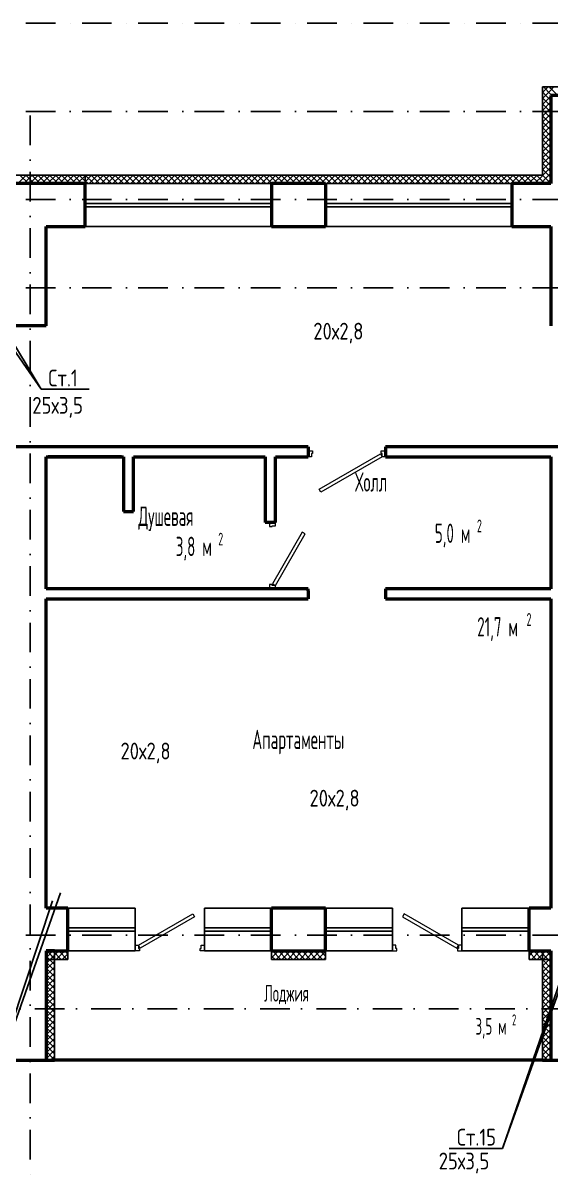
# Model space of a CAD drawing. Extents: x -1560602 to 321118, y -2308202 to -430103.
# Drawn here: x -1534998 to -1528714, y -2201571 to -2187796 of the extents above; entities that cross this region are included whole.
import ezdxf
from ezdxf.enums import TextEntityAlignment as Align

# ---------------------------------------------------------------- set-up
doc = ezdxf.new("R2010")
doc.units = 0
doc.header["$MEASUREMENT"] = 0
doc.linetypes.add('Dot & Dashed', pattern=[670.277762, 352.777767, -176.388884, 0, -141.111112])
doc.linetypes.add('Штрихпунктирная', pattern=[0.670278, 0.352778, -0.176389, 0, -0.141111])
doc.layers.get('0').update_dxf_attribs({"color": 255, "linetype": 'CONTINUOUS'})
doc.layers.add('Двери', color=4, linetype='CONTINUOUS', lineweight=15)
doc.layers.add('стены', color=5, linetype='CONTINUOUS', lineweight=50)
for name, color, linetype in [('Оси', 253, 'Dot & Dashed'), ('отделка', 240, 'CONTINUOUS'), ('Текст', 7, 'CONTINUOUS'), ('Утеплитель', 6, 'CONTINUOUS')]:
    doc.layers.add(name, color=color, linetype=linetype)
doc.styles.get("Standard").update_dxf_attribs({"font": 'spds.shx', "width": 0.7, "height": 250})

msp = doc.modelspace()

# ---------------------------------------------------------------- linework, layer by layer
at = {"color": 0}
for p, q in [((-1535219.3, -2191427.4, 0), (-1534783.3, -2192152.3)), ((-1534783.3, -2192152.3), (-1535219.3, -2191521.4, 0)), ((-1534213.1, -2192152.3), (-1534783.3, -2192152.3)), ((-1535624.9, -2201185.6, 0), (-1534552.1, -2198142.8, 0)), ((-1529290, -2201185.6, 0), (-1528242.1, -2198142.8, 0)), ((-1534648.6, -2198237.4, 0), (-1535624.9, -2201185.6, 0)), ((-1528235.1, -2198237.4, 0), (-1529290, -2201185.6, 0)), ((-1529290, -2201185.6, 0), (-1529924, -2201185.6, 0))]:
    msp.add_line(p, q, dxfattribs=at)
at = {"layer": 'Двери', "color": 0, "linetype": 'Continuous'}
for p, q in [((-1531603.7, -2192885.9), (-1531553.7, -2192885.9)), ((-1531563.7, -2192955.9), (-1531603.7, -2192955.9)), ((-1531553.7, -2192915.9), (-1531563.7, -2192915.9)), ((-1531563.7, -2192915.9), (-1531563.7, -2192955.9)), ((-1531553.7, -2192885.9), (-1531553.7, -2192915.9)), ((-1531471.2, -2193341.2), (-1530743.7, -2192921.2)), ((-1530723.7, -2192955.9), (-1531451.2, -2193375.9)), ((-1530743.7, -2192921.2), (-1530723.7, -2192955.9)), ((-1530733.7, -2192915.9), (-1530733.7, -2192885.9)), ((-1530733.7, -2192885.9), (-1530683.7, -2192885.9)), ((-1530723.7, -2192915.9), (-1530733.7, -2192915.9)), ((-1530723.7, -2192955.9), (-1530723.7, -2192915.9)), ((-1530683.7, -2192955.9), (-1530723.7, -2192955.9)), ((-1531451.2, -2193375.9), (-1531471.2, -2193341.2)), ((-1532063.7, -2193735.9), (-1532063.7, -2193785.9)), ((-1532063.7, -2193785.9), (-1532033.7, -2193785.9)), ((-1532033.7, -2193785.9), (-1532033.7, -2193775.9)), ((-1532033.7, -2193775.9), (-1531993.7, -2193775.9)), ((-1531993.7, -2193775.9), (-1531993.7, -2193735.9)), ((-1531673.4, -2193851), (-1532028.4, -2194465.9)), ((-1531993.7, -2194485.9), (-1531638.7, -2193871)), ((-1531638.7, -2193871), (-1531673.4, -2193851)), ((-1532033.7, -2194475.9), (-1532063.7, -2194475.9)), ((-1532063.7, -2194475.9), (-1532063.7, -2194525.9)), ((-1532033.7, -2194485.9), (-1532033.7, -2194475.9)), ((-1532028.4, -2194465.9), (-1531993.7, -2194485.9)), ((-1531993.7, -2194485.9), (-1532033.7, -2194485.9)), ((-1531993.7, -2194525.9), (-1531993.7, -2194485.9)), ((-1533623.7, -2198766.2), (-1532978.5, -2198393.7)), ((-1532958.5, -2198428.3), (-1533603.7, -2198800.8)), ((-1532978.5, -2198393.7), (-1532958.5, -2198428.3)), ((-1530458.9, -2198393.7), (-1530478.9, -2198428.3)), ((-1530478.9, -2198428.3), (-1529833.7, -2198800.8)), ((-1529813.7, -2198766.2), (-1530458.9, -2198393.7)), ((-1533663.7, -2198766.2), (-1533623.7, -2198766.2)), ((-1533613.7, -2198836.2), (-1533663.7, -2198836.2)), ((-1533623.7, -2198766.2), (-1533623.7, -2198806.2)), ((-1533603.7, -2198800.8), (-1533623.7, -2198766.2)), ((-1533623.7, -2198806.2), (-1533613.7, -2198806.2)), ((-1533613.7, -2198806.2), (-1533613.7, -2198836.2)), ((-1532888.7, -2198836.2), (-1532888.7, -2198806.2)), ((-1532888.7, -2198806.2), (-1532878.7, -2198806.2)), ((-1532838.7, -2198836.2), (-1532888.7, -2198836.2)), ((-1532878.7, -2198806.2), (-1532878.7, -2198766.2)), ((-1532878.7, -2198766.2), (-1532838.7, -2198766.2)), ((-1530558.7, -2198766.2), (-1530598.7, -2198766.2)), ((-1530598.7, -2198836.2), (-1530548.7, -2198836.2)), ((-1530558.7, -2198806.2), (-1530558.7, -2198766.2)), ((-1530548.7, -2198806.2), (-1530558.7, -2198806.2)), ((-1530548.7, -2198836.2), (-1530548.7, -2198806.2)), ((-1529833.7, -2198800.8), (-1529813.7, -2198766.2)), ((-1529813.7, -2198806.2), (-1529823.7, -2198806.2)), ((-1529823.7, -2198806.2), (-1529823.7, -2198836.2)), ((-1529823.7, -2198836.2), (-1529773.7, -2198836.2)), ((-1529773.7, -2198766.2), (-1529813.7, -2198766.2)), ((-1529813.7, -2198766.2), (-1529813.7, -2198806.2))]:
    msp.add_line(p, q, dxfattribs=at)
at = {"layer": 'Оси', "color": 0, "linetype": 'Штрихпунктирная', "lineweight": -3, "ltscale": 1000}
for p, q in [((-1556419, -2187796.2), (-1508353.7, -2187796.2)), ((-1556419, -2188846.2), (-1496963.7, -2188846.2)), ((-1534913.7, -2188896.2), (-1534913.7, -2201571.1)), ((-1556419, -2189896.2), (-1496963.7, -2189896.2)), ((-1556419, -2190946.2), (-1496963.7, -2190946.2)), ((-1556419, -2198646.2), (-1501963.7, -2198646.2)), ((-1496963.7, -2199526.2), (-1556418.9, -2199526.2))]:
    msp.add_line(p, q, dxfattribs=at)
at = {"layer": 'отделка', "color": 0, "ltscale": 100}
for p, q in [((-1534258.7, -2189705.8), (-1532038.7, -2189705.8)), ((-1531398.7, -2189705.8), (-1529178.7, -2189705.8)), ((-1534258.7, -2189940.8), (-1532038.7, -2189940.8)), ((-1534258.7, -2189980.8), (-1532038.7, -2189980.8)), ((-1531398.7, -2189940.8), (-1529178.7, -2189940.8)), ((-1531398.7, -2189980.8), (-1529178.7, -2189980.8)), ((-1532038.7, -2190215.8), (-1534258.7, -2190215.8)), ((-1529178.7, -2190215.8), (-1531398.7, -2190215.8)), ((-1533663.7, -2198326.2), (-1534463.7, -2198326.2)), ((-1533663.7, -2198326.2), (-1533663.7, -2198836.2)), ((-1532838.7, -2198326.2), (-1532838.7, -2198836.2)), ((-1532038.7, -2198326.2), (-1532838.7, -2198326.2)), ((-1531398.7, -2198326.2), (-1530598.7, -2198326.2)), ((-1530598.7, -2198326.2), (-1530598.7, -2198836.2)), ((-1529773.7, -2198326.2), (-1529773.7, -2198836.2)), ((-1529773.7, -2198326.2), (-1528973.7, -2198326.2)), ((-1533663.7, -2198561.2), (-1534463.7, -2198561.2)), ((-1533663.7, -2198601.2), (-1534463.7, -2198601.2)), ((-1532038.7, -2198561.2), (-1532838.7, -2198561.2)), ((-1532038.7, -2198601.2), (-1532838.7, -2198601.2)), ((-1531398.7, -2198561.2), (-1530598.7, -2198561.2)), ((-1531398.7, -2198601.2), (-1530598.7, -2198601.2)), ((-1529773.7, -2198561.2), (-1528973.7, -2198561.2)), ((-1529773.7, -2198601.2), (-1528973.7, -2198601.2)), ((-1534463.7, -2198836.2), (-1533663.7, -2198836.2)), ((-1532838.7, -2198836.2), (-1532038.7, -2198836.2)), ((-1530598.7, -2198836.2), (-1531398.7, -2198836.2)), ((-1528973.7, -2198836.2), (-1529773.7, -2198836.2))]:
    msp.add_line(p, q, dxfattribs=at)
at = {"layer": 'стены', "color": 0, "linetype": 'Continuous'}
for p, q in [((-1528713.7, -2188655.8), (-1528713.7, -2189705.8)), ((-1527868.7, -2188655.8), (-1528713.7, -2188655.8)), ((-1534258.7, -2189705.8), (-1535103.7, -2189705.8)), ((-1531398.7, -2189705.8), (-1532038.7, -2189705.8)), ((-1532038.7, -2189705.8), (-1532038.7, -2189775.8)), ((-1532038.7, -2189705.8), (-1532038.7, -2189775.8)), ((-1532038.7, -2189775.8), (-1532038.7, -2190215.8)), ((-1531398.7, -2189705.8), (-1531398.7, -2189775.8)), ((-1531398.7, -2189705.8), (-1531398.7, -2189775.8)), ((-1531398.7, -2189775.8), (-1531398.7, -2190215.8)), ((-1528713.7, -2189705.8), (-1529178.7, -2189705.8)), ((-1529178.7, -2189705.8), (-1529178.7, -2189775.8)), ((-1529178.7, -2189705.8), (-1529178.7, -2189775.8)), ((-1529178.7, -2189775.8), (-1529178.7, -2190215.8)), ((-1534723.7, -2191265.9), (-1534723.7, -2190215.8)), ((-1534723.7, -2190215.8), (-1534258.7, -2190215.8)), ((-1532038.7, -2190215.8), (-1531398.7, -2190215.8)), ((-1529178.7, -2190215.8), (-1528713.7, -2190215.8)), ((-1528713.7, -2190215.8), (-1528713.7, -2191395.9)), ((-1534723.7, -2191395.9), (-1534723.7, -2191265.9)), ((-1534723.7, -2191395.9), (-1535103.7, -2191395.9)), ((-1531603.7, -2192835.9), (-1535103.7, -2192835.9)), ((-1534723.7, -2194525.9), (-1534723.7, -2192955.9)), ((-1534723.7, -2192955.9), (-1533803.7, -2192955.9)), ((-1533826.7, -2192955.9), (-1534700.7, -2192955.9)), ((-1533803.7, -2192955.9), (-1533803.7, -2193605.9)), ((-1533683.7, -2193605.9), (-1533683.7, -2192955.9)), ((-1533683.7, -2192955.9), (-1532113.7, -2192955.9)), ((-1532113.7, -2192955.9), (-1532113.7, -2193735.9)), ((-1531993.7, -2193735.9), (-1531993.7, -2192955.9)), ((-1531993.7, -2192955.9), (-1531603.7, -2192955.9)), ((-1528333.7, -2192835.9), (-1530683.7, -2192835.9)), ((-1530683.7, -2192955.9), (-1528713.7, -2192955.9)), ((-1528713.7, -2192955.9), (-1528713.7, -2194525.9)), ((-1534723.7, -2194502.9), (-1534723.7, -2192978.9)), ((-1533803.7, -2193605.9), (-1533683.7, -2193605.9)), ((-1531993.7, -2194525.9), (-1534723.7, -2194525.9)), ((-1531603.7, -2194525.9), (-1531993.7, -2194525.9)), ((-1531603.7, -2194550.9), (-1531603.7, -2194525.9)), ((-1531603.7, -2194550.9), (-1531603.7, -2194645.9)), ((-1528713.7, -2194525.9), (-1530683.7, -2194525.9)), ((-1534723.7, -2198326.2), (-1534723.7, -2194645.9)), ((-1534723.7, -2194645.9), (-1531603.7, -2194645.9)), ((-1530683.7, -2194645.9), (-1528713.7, -2194645.9)), ((-1528713.7, -2194645.9), (-1528713.7, -2198326.2)), ((-1534463.7, -2198326.2), (-1534723.7, -2198326.2)), ((-1534463.7, -2198766.2), (-1534463.7, -2198326.2)), ((-1532038.7, -2198766.2), (-1532038.7, -2198326.2)), ((-1531398.7, -2198326.2), (-1532038.7, -2198326.2)), ((-1531398.7, -2198766.2), (-1531398.7, -2198326.2)), ((-1528973.7, -2198766.2), (-1528973.7, -2198326.2)), ((-1528713.7, -2198326.2), (-1528973.7, -2198326.2)), ((-1534723.7, -2198836.2), (-1534723.7, -2200136.2)), ((-1534623.7, -2198836.2), (-1534723.7, -2198836.2)), ((-1534723.7, -2198836.2), (-1534463.7, -2198836.2)), ((-1534723.7, -2198836.2), (-1534723.7, -2198936.2)), ((-1534463.7, -2198836.2), (-1534463.7, -2198766.2)), ((-1534463.7, -2198836.2), (-1534463.7, -2198766.2)), ((-1532038.7, -2198836.2), (-1532038.7, -2198766.2)), ((-1532038.7, -2198836.2), (-1532038.7, -2198766.2)), ((-1532038.7, -2198836.2), (-1531398.7, -2198836.2)), ((-1531398.7, -2198836.2), (-1531398.7, -2198766.2)), ((-1531398.7, -2198836.2), (-1531398.7, -2198766.2)), ((-1528973.7, -2198836.2), (-1528973.7, -2198766.2)), ((-1528973.7, -2198836.2), (-1528973.7, -2198766.2)), ((-1528973.7, -2198836.2), (-1528713.7, -2198836.2)), ((-1528713.7, -2198836.2), (-1528713.7, -2200136.2)), ((-1535103.7, -2200136.2), (-1534623.7, -2200136.2)), ((-1528813.7, -2200136.2), (-1534623.7, -2200136.2)), ((-1528813.7, -2200136.2), (-1528233.7, -2200136.2))]:
    msp.add_line(p, q, dxfattribs=at)
at = {"layer": 'стены', "color": 0, "ltscale": 100}
for p, q in [((-1534258.7, -2190215.8), (-1534258.7, -2189705.8)), ((-1531603.7, -2192835.9), (-1531603.7, -2192955.9)), ((-1530683.7, -2192835.9), (-1530683.7, -2192943.4)), ((-1530683.7, -2192943.4), (-1530683.7, -2192955.9)), ((-1531993.7, -2193735.9), (-1532113.7, -2193735.9)), ((-1530683.7, -2194525.9), (-1530683.7, -2194645.9))]:
    msp.add_line(p, q, dxfattribs=at)
at = {"layer": 'Утеплитель', "color": 0, "linetype": 'Continuous'}
for p, q in [((-1528813.7, -2188555.8), (-1528813.7, -2188655.8)), ((-1527868.7, -2188555.8), (-1528813.7, -2188555.8)), ((-1528713.7, -2188644.5), (-1528802.4, -2188555.8)), ((-1528784.7, -2188592.8), (-1528747.8, -2188555.8)), ((-1528713.7, -2188573.8), (-1528731.7, -2188555.8)), ((-1528713.7, -2188592.5), (-1528677.1, -2188555.8)), ((-1528813.7, -2188621.8), (-1528784.7, -2188592.8)), ((-1528773.1, -2188655.8), (-1528813.7, -2188615.2)), ((-1528813.7, -2188655.8), (-1528813.7, -2189605.8)), ((-1528813.7, -2188692.5), (-1528777.1, -2188655.8)), ((-1528813.7, -2188763.2), (-1528722.4, -2188671.9)), ((-1528713.7, -2188785.9), (-1528813.7, -2188685.9)), ((-1528777.1, -2188655.8), (-1528753.6, -2188632.3)), ((-1528713.7, -2188715.2), (-1528773.1, -2188655.8)), ((-1528753.6, -2188632.3), (-1528713.7, -2188592.5)), ((-1528631.7, -2188655.8), (-1528713.7, -2188573.8)), ((-1528702.4, -2188655.8), (-1528713.7, -2188644.5)), ((-1528813.7, -2188833.9), (-1528713.7, -2188733.9)), ((-1528713.7, -2188856.7), (-1528813.7, -2188756.7)), ((-1528813.7, -2188904.6), (-1528713.7, -2188804.6)), ((-1528713.7, -2188927.4), (-1528813.7, -2188827.4)), ((-1528813.7, -2188975.3), (-1528713.7, -2188875.3)), ((-1528713.7, -2188998.1), (-1528813.7, -2188898.1)), ((-1528813.7, -2189046.1), (-1528713.7, -2188946.1)), ((-1528713.7, -2189068.8), (-1528813.7, -2188968.8)), ((-1528813.7, -2189116.8), (-1528713.7, -2189016.8)), ((-1528713.7, -2189139.5), (-1528813.7, -2189039.5)), ((-1528813.7, -2189187.5), (-1528713.7, -2189087.5)), ((-1528713.7, -2189210.2), (-1528813.7, -2189110.2)), ((-1528813.7, -2189258.2), (-1528713.7, -2189158.2)), ((-1528713.7, -2189280.9), (-1528813.7, -2189180.9)), ((-1528813.7, -2189328.9), (-1528713.7, -2189228.9)), ((-1528713.7, -2189351.6), (-1528813.7, -2189251.6)), ((-1528813.7, -2189399.6), (-1528713.7, -2189299.6)), ((-1528713.7, -2189422.3), (-1528813.7, -2189322.3)), ((-1528813.7, -2189470.3), (-1528713.7, -2189370.3)), ((-1528713.7, -2189493.1), (-1528813.7, -2189393.1)), ((-1528813.7, -2189541), (-1528713.7, -2189441)), ((-1528713.7, -2189563.8), (-1528813.7, -2189463.8)), ((-1528807.8, -2189605.8), (-1528713.7, -2189511.7)), ((-1534258.7, -2189605.8), (-1535203.7, -2189605.8)), ((-1535059.7, -2189705.8), (-1534959.7, -2189605.8)), ((-1534935.6, -2189705.8), (-1535035.6, -2189605.8)), ((-1534989, -2189705.8), (-1534889, -2189605.8)), ((-1534864.9, -2189705.8), (-1534964.9, -2189605.8)), ((-1534918.3, -2189705.8), (-1534818.3, -2189605.8)), ((-1534794.2, -2189705.8), (-1534894.2, -2189605.8)), ((-1534847.5, -2189705.8), (-1534747.5, -2189605.8)), ((-1534723.5, -2189705.8), (-1534823.5, -2189605.8)), ((-1534776.8, -2189705.8), (-1534676.8, -2189605.8)), ((-1534652.8, -2189705.8), (-1534752.8, -2189605.8)), ((-1534706.1, -2189705.8), (-1534606.1, -2189605.8)), ((-1534582.1, -2189705.8), (-1534682.1, -2189605.8)), ((-1534635.4, -2189705.8), (-1534535.4, -2189605.8)), ((-1534511.3, -2189705.8), (-1534611.3, -2189605.8)), ((-1534564.7, -2189705.8), (-1534464.7, -2189605.8)), ((-1534440.6, -2189705.8), (-1534540.6, -2189605.8)), ((-1534494, -2189705.8), (-1534394, -2189605.8)), ((-1534369.9, -2189705.8), (-1534469.9, -2189605.8)), ((-1534423.3, -2189705.8), (-1534323.3, -2189605.8)), ((-1534299.2, -2189705.8), (-1534399.2, -2189605.8)), ((-1534352.6, -2189705.8), (-1534258.7, -2189612)), ((-1534258.7, -2189675.6), (-1534328.5, -2189605.8)), ((-1534258.7, -2189605.8), (-1534258.7, -2189705.8)), ((-1534258.7, -2189605.8), (-1534258.7, -2189705.8)), ((-1528813.7, -2189605.8), (-1534258.7, -2189605.8)), ((-1534258.7, -2189612), (-1534252.6, -2189605.8)), ((-1534258.7, -2189682.7), (-1534181.9, -2189605.8)), ((-1534157.8, -2189705.8), (-1534257.8, -2189605.8)), ((-1534211.1, -2189705.8), (-1534111.1, -2189605.8)), ((-1534087.1, -2189705.8), (-1534187.1, -2189605.8)), ((-1534140.4, -2189705.8), (-1534040.4, -2189605.8)), ((-1534016.4, -2189705.8), (-1534116.4, -2189605.8)), ((-1534069.7, -2189705.8), (-1533969.7, -2189605.8)), ((-1533945.7, -2189705.8), (-1534045.7, -2189605.8)), ((-1533999, -2189705.8), (-1533899, -2189605.8)), ((-1533875, -2189705.8), (-1533975, -2189605.8)), ((-1533928.3, -2189705.8), (-1533828.3, -2189605.8)), ((-1533804.2, -2189705.8), (-1533904.2, -2189605.8)), ((-1533857.6, -2189705.8), (-1533757.6, -2189605.8)), ((-1533733.5, -2189705.8), (-1533833.5, -2189605.8)), ((-1533786.9, -2189705.8), (-1533686.9, -2189605.8)), ((-1533662.8, -2189705.8), (-1533762.8, -2189605.8)), ((-1533716.2, -2189705.8), (-1533616.2, -2189605.8)), ((-1533592.1, -2189705.8), (-1533692.1, -2189605.8)), ((-1533645.5, -2189705.8), (-1533545.5, -2189605.8)), ((-1533521.4, -2189705.8), (-1533621.4, -2189605.8)), ((-1533574.7, -2189705.8), (-1533474.7, -2189605.8)), ((-1533450.7, -2189705.8), (-1533550.7, -2189605.8)), ((-1533504, -2189705.8), (-1533404, -2189605.8)), ((-1533380, -2189705.8), (-1533480, -2189605.8)), ((-1533433.3, -2189705.8), (-1533333.3, -2189605.8)), ((-1533309.3, -2189705.8), (-1533409.3, -2189605.8)), ((-1533362.6, -2189705.8), (-1533262.6, -2189605.8)), ((-1533238.6, -2189705.8), (-1533338.6, -2189605.8)), ((-1533291.9, -2189705.8), (-1533191.9, -2189605.8)), ((-1533167.8, -2189705.8), (-1533267.8, -2189605.8)), ((-1533221.2, -2189705.8), (-1533121.2, -2189605.8)), ((-1533097.1, -2189705.8), (-1533197.1, -2189605.8)), ((-1533150.5, -2189705.8), (-1533050.5, -2189605.8)), ((-1533026.4, -2189705.8), (-1533126.4, -2189605.8)), ((-1533079.8, -2189705.8), (-1532979.8, -2189605.8)), ((-1532955.7, -2189705.8), (-1533055.7, -2189605.8)), ((-1533009.1, -2189705.8), (-1532909.1, -2189605.8)), ((-1532885, -2189705.8), (-1532985, -2189605.8)), ((-1532938.4, -2189705.8), (-1532838.4, -2189605.8)), ((-1532814.3, -2189705.8), (-1532914.3, -2189605.8)), ((-1532867.6, -2189705.8), (-1532767.6, -2189605.8)), ((-1532743.6, -2189705.8), (-1532843.6, -2189605.8)), ((-1532796.9, -2189705.8), (-1532696.9, -2189605.8)), ((-1532672.9, -2189705.8), (-1532772.9, -2189605.8)), ((-1532726.2, -2189705.8), (-1532626.2, -2189605.8)), ((-1532602.2, -2189705.8), (-1532702.2, -2189605.8)), ((-1532655.5, -2189705.8), (-1532555.5, -2189605.8)), ((-1532531.4, -2189705.8), (-1532631.4, -2189605.8)), ((-1532584.8, -2189705.8), (-1532484.8, -2189605.8)), ((-1532460.7, -2189705.8), (-1532560.7, -2189605.8)), ((-1532514.1, -2189705.8), (-1532414.1, -2189605.8)), ((-1532390, -2189705.8), (-1532490, -2189605.8)), ((-1532443.4, -2189705.8), (-1532343.4, -2189605.8)), ((-1532319.3, -2189705.8), (-1532419.3, -2189605.8)), ((-1532372.7, -2189705.8), (-1532272.7, -2189605.8)), ((-1532248.6, -2189705.8), (-1532348.6, -2189605.8)), ((-1532302, -2189705.8), (-1532202, -2189605.8)), ((-1532177.9, -2189705.8), (-1532277.9, -2189605.8)), ((-1532231.2, -2189705.8), (-1532131.2, -2189605.8)), ((-1532107.2, -2189705.8), (-1532207.2, -2189605.8)), ((-1532160.5, -2189705.8), (-1532060.5, -2189605.8)), ((-1532036.5, -2189705.8), (-1532136.5, -2189605.8)), ((-1532089.8, -2189705.8), (-1531989.8, -2189605.8)), ((-1531965.8, -2189705.8), (-1532065.8, -2189605.8)), ((-1532019.1, -2189705.8), (-1531919.1, -2189605.8)), ((-1531895.1, -2189705.8), (-1531995.1, -2189605.8)), ((-1531948.4, -2189705.8), (-1531848.4, -2189605.8)), ((-1531824.3, -2189705.8), (-1531924.3, -2189605.8)), ((-1531877.7, -2189705.8), (-1531777.7, -2189605.8)), ((-1531753.6, -2189705.8), (-1531853.6, -2189605.8)), ((-1531807, -2189705.8), (-1531707, -2189605.8)), ((-1531682.9, -2189705.8), (-1531782.9, -2189605.8)), ((-1531736.3, -2189705.8), (-1531636.3, -2189605.8)), ((-1531612.2, -2189705.8), (-1531712.2, -2189605.8)), ((-1531665.6, -2189705.8), (-1531565.6, -2189605.8)), ((-1531541.5, -2189705.8), (-1531641.5, -2189605.8)), ((-1531594.8, -2189705.8), (-1531494.8, -2189605.8)), ((-1531470.8, -2189705.8), (-1531570.8, -2189605.8)), ((-1531524.1, -2189705.8), (-1531424.1, -2189605.8)), ((-1531400.1, -2189705.8), (-1531500.1, -2189605.8)), ((-1531453.4, -2189705.8), (-1531353.4, -2189605.8)), ((-1531329.4, -2189705.8), (-1531429.4, -2189605.8)), ((-1531382.7, -2189705.8), (-1531282.7, -2189605.8)), ((-1531258.7, -2189705.8), (-1531358.7, -2189605.8)), ((-1531312, -2189705.8), (-1531212, -2189605.8)), ((-1531187.9, -2189705.8), (-1531287.9, -2189605.8)), ((-1531241.3, -2189705.8), (-1531141.3, -2189605.8)), ((-1531117.2, -2189705.8), (-1531217.2, -2189605.8)), ((-1531170.6, -2189705.8), (-1531070.6, -2189605.8)), ((-1531046.5, -2189705.8), (-1531146.5, -2189605.8)), ((-1531099.9, -2189705.8), (-1530999.9, -2189605.8)), ((-1530975.8, -2189705.8), (-1531075.8, -2189605.8)), ((-1531029.2, -2189705.8), (-1530929.2, -2189605.8)), ((-1530905.1, -2189705.8), (-1531005.1, -2189605.8)), ((-1530958.5, -2189705.8), (-1530858.5, -2189605.8)), ((-1530834.4, -2189705.8), (-1530934.4, -2189605.8)), ((-1530887.7, -2189705.8), (-1530787.7, -2189605.8)), ((-1530763.7, -2189705.8), (-1530863.7, -2189605.8)), ((-1530817, -2189705.8), (-1530717, -2189605.8)), ((-1530693, -2189705.8), (-1530793, -2189605.8)), ((-1530746.3, -2189705.8), (-1530646.3, -2189605.8)), ((-1530622.3, -2189705.8), (-1530722.3, -2189605.8)), ((-1530675.6, -2189705.8), (-1530575.6, -2189605.8)), ((-1530551.5, -2189705.8), (-1530651.5, -2189605.8)), ((-1530604.9, -2189705.8), (-1530504.9, -2189605.8)), ((-1530480.8, -2189705.8), (-1530580.8, -2189605.8)), ((-1530534.2, -2189705.8), (-1530434.2, -2189605.8)), ((-1530410.1, -2189705.8), (-1530510.1, -2189605.8)), ((-1530463.5, -2189705.8), (-1530363.5, -2189605.8)), ((-1530339.4, -2189705.8), (-1530439.4, -2189605.8)), ((-1530392.8, -2189705.8), (-1530292.8, -2189605.8)), ((-1530268.7, -2189705.8), (-1530368.7, -2189605.8)), ((-1530322.1, -2189705.8), (-1530222.1, -2189605.8)), ((-1530198, -2189705.8), (-1530298, -2189605.8)), ((-1530251.3, -2189705.8), (-1530151.3, -2189605.8)), ((-1530127.3, -2189705.8), (-1530227.3, -2189605.8)), ((-1530180.6, -2189705.8), (-1530080.6, -2189605.8)), ((-1530056.6, -2189705.8), (-1530156.6, -2189605.8)), ((-1530109.9, -2189705.8), (-1530009.9, -2189605.8)), ((-1529985.9, -2189705.8), (-1530085.9, -2189605.8)), ((-1530039.2, -2189705.8), (-1529939.2, -2189605.8)), ((-1529915.2, -2189705.8), (-1530015.2, -2189605.8)), ((-1529968.5, -2189705.8), (-1529868.5, -2189605.8)), ((-1529844.4, -2189705.8), (-1529944.4, -2189605.8)), ((-1529897.8, -2189705.8), (-1529797.8, -2189605.8)), ((-1529773.7, -2189705.8), (-1529873.7, -2189605.8)), ((-1529827.1, -2189705.8), (-1529727.1, -2189605.8)), ((-1529703, -2189705.8), (-1529803, -2189605.8)), ((-1529756.4, -2189705.8), (-1529656.4, -2189605.8)), ((-1529632.3, -2189705.8), (-1529732.3, -2189605.8)), ((-1529685.7, -2189705.8), (-1529585.7, -2189605.8)), ((-1529561.6, -2189705.8), (-1529661.6, -2189605.8)), ((-1529615, -2189705.8), (-1529515, -2189605.8)), ((-1529490.9, -2189705.8), (-1529590.9, -2189605.8)), ((-1529544.2, -2189705.8), (-1529444.2, -2189605.8)), ((-1529420.2, -2189705.8), (-1529520.2, -2189605.8)), ((-1529473.5, -2189705.8), (-1529373.5, -2189605.8)), ((-1529349.5, -2189705.8), (-1529449.5, -2189605.8)), ((-1529402.8, -2189705.8), (-1529302.8, -2189605.8)), ((-1529278.8, -2189705.8), (-1529378.8, -2189605.8)), ((-1529332.1, -2189705.8), (-1529232.1, -2189605.8)), ((-1529208, -2189705.8), (-1529308, -2189605.8)), ((-1529261.4, -2189705.8), (-1529161.4, -2189605.8)), ((-1529137.3, -2189705.8), (-1529237.3, -2189605.8)), ((-1529190.7, -2189705.8), (-1529090.7, -2189605.8)), ((-1529066.6, -2189705.8), (-1529166.6, -2189605.8)), ((-1529120, -2189705.8), (-1529020, -2189605.8)), ((-1528995.9, -2189705.8), (-1529095.9, -2189605.8)), ((-1529049.3, -2189705.8), (-1528949.3, -2189605.8)), ((-1528925.2, -2189705.8), (-1529025.2, -2189605.8)), ((-1528978.6, -2189705.8), (-1528878.6, -2189605.8)), ((-1528854.5, -2189705.8), (-1528954.5, -2189605.8)), ((-1528907.8, -2189705.8), (-1528813.7, -2189611.7)), ((-1528813.7, -2189675.9), (-1528883.8, -2189605.8)), ((-1528742.4, -2189605.8), (-1528813.7, -2189534.5)), ((-1528813.1, -2189605.8), (-1528813.7, -2189605.2)), ((-1528813.7, -2189611.7), (-1528811.1, -2189609.1)), ((-1528813.7, -2189682.5), (-1528780, -2189648.7)), ((-1528713.7, -2189705.2), (-1528813.1, -2189605.8)), ((-1528811.1, -2189609.1), (-1528807.8, -2189605.8)), ((-1528780, -2189648.7), (-1528737.1, -2189605.8)), ((-1528748.9, -2189688.3), (-1528713.7, -2189653.2)), ((-1528713.7, -2189634.5), (-1528742.4, -2189605.8)), ((-1528737.1, -2189605.8), (-1528713.7, -2189582.5)), ((-1534281.9, -2189705.8), (-1534258.7, -2189682.7)), ((-1534228.5, -2189705.8), (-1534258.7, -2189675.6)), ((-1528837.1, -2189705.8), (-1528813.7, -2189682.5)), ((-1528783.8, -2189705.8), (-1528813.7, -2189675.9)), ((-1528766.4, -2189705.8), (-1528748.9, -2189688.3)), ((-1534723.7, -2198845.1), (-1534714.8, -2198836.2)), ((-1534723.7, -2198915.9), (-1534644.1, -2198836.2)), ((-1534723.7, -2198845.1), (-1534714.8, -2198836.2)), ((-1534723.7, -2198915.9), (-1534644.1, -2198836.2)), ((-1534723.7, -2198986.6), (-1534623.7, -2198886.6)), ((-1534614.8, -2198936.2), (-1534714.8, -2198836.2)), ((-1534623.7, -2198927.3), (-1534714.8, -2198836.2)), ((-1534673.4, -2198936.2), (-1534573.4, -2198836.2)), ((-1534544.1, -2198936.2), (-1534644.1, -2198836.2)), ((-1534623.7, -2198856.6), (-1534644.1, -2198836.2)), ((-1534623.7, -2200136.2), (-1534623.7, -2198836.2)), ((-1534602.7, -2198936.2), (-1534502.7, -2198836.2)), ((-1534473.4, -2198936.2), (-1534573.4, -2198836.2)), ((-1534532, -2198936.2), (-1534463.7, -2198868)), ((-1534463.7, -2198875.1), (-1534502.7, -2198836.2)), ((-1534463.7, -2198936.2), (-1534463.7, -2198836.2)), ((-1532038.7, -2198936.2), (-1532038.7, -2198836.2)), ((-1532038.7, -2198847.1), (-1532027.8, -2198836.2)), ((-1532038.7, -2198917.9), (-1531957.1, -2198836.2)), ((-1531927.8, -2198936.2), (-1532027.8, -2198836.2)), ((-1531986.4, -2198936.2), (-1531886.4, -2198836.2)), ((-1531857.1, -2198936.2), (-1531957.1, -2198836.2)), ((-1531915.7, -2198936.2), (-1531815.7, -2198836.2)), ((-1531786.4, -2198936.2), (-1531886.4, -2198836.2)), ((-1531845, -2198936.2), (-1531745, -2198836.2)), ((-1531715.7, -2198936.2), (-1531815.7, -2198836.2)), ((-1531774.2, -2198936.2), (-1531674.2, -2198836.2)), ((-1531645, -2198936.2), (-1531745, -2198836.2)), ((-1531703.5, -2198936.2), (-1531603.5, -2198836.2)), ((-1531574.2, -2198936.2), (-1531674.2, -2198836.2)), ((-1531632.8, -2198936.2), (-1531532.8, -2198836.2)), ((-1531503.5, -2198936.2), (-1531603.5, -2198836.2)), ((-1531562.1, -2198936.2), (-1531462.1, -2198836.2)), ((-1531432.8, -2198936.2), (-1531532.8, -2198836.2)), ((-1531491.4, -2198936.2), (-1531398.7, -2198843.5)), ((-1531398.7, -2198899.6), (-1531462.1, -2198836.2)), ((-1531398.7, -2198936.2), (-1531398.7, -2198836.2)), ((-1528973.7, -2198936.2), (-1528973.7, -2198836.2)), ((-1528973.7, -2198893.4), (-1528916.5, -2198836.2)), ((-1528887.2, -2198936.2), (-1528973.7, -2198849.7)), ((-1528945.8, -2198936.2), (-1528845.8, -2198836.2)), ((-1528816.5, -2198936.2), (-1528916.5, -2198836.2)), ((-1528875.1, -2198936.2), (-1528775.1, -2198836.2)), ((-1528745.8, -2198936.2), (-1528845.8, -2198836.2)), ((-1528813.7, -2198836.2), (-1528813.7, -2200136.2)), ((-1528813.7, -2198874.8), (-1528775.1, -2198836.2)), ((-1528813.7, -2198945.5), (-1528713.7, -2198845.5)), ((-1528713.7, -2198968.3), (-1528813.7, -2198868.3)), ((-1528804.4, -2198936.2), (-1528713.7, -2198845.5)), ((-1528713.7, -2198897.6), (-1528775.1, -2198836.2)), ((-1528713.7, -2198897.6), (-1528775.1, -2198836.2)), ((-1534685.5, -2198936.2), (-1534723.7, -2198898)), ((-1534623.7, -2198998), (-1534723.7, -2198898)), ((-1534723.7, -2198936.2), (-1534463.7, -2198936.2)), ((-1534723.7, -2199057.3), (-1534623.7, -2198957.3)), ((-1534623.7, -2199068.7), (-1534723.7, -2198968.7)), ((-1531998.5, -2198936.2), (-1532038.7, -2198896)), ((-1532038.7, -2198936.2), (-1531398.7, -2198936.2)), ((-1531420.7, -2198936.2), (-1531398.7, -2198914.3)), ((-1528957.9, -2198936.2), (-1528973.7, -2198920.4)), ((-1528973.7, -2198936.2), (-1528713.7, -2198936.2)), ((-1528813.7, -2199016.3), (-1528713.7, -2198916.3)), ((-1528713.7, -2199039), (-1528813.7, -2198939)), ((-1528813.7, -2199087), (-1528713.7, -2198987)), ((-1528713.7, -2199109.7), (-1528813.7, -2199009.7)), ((-1528733.7, -2198936.2), (-1528713.7, -2198916.3)), ((-1534723.7, -2199128), (-1534623.7, -2199028)), ((-1534623.7, -2199139.4), (-1534723.7, -2199039.4)), ((-1534723.7, -2199198.7), (-1534623.7, -2199098.7)), ((-1534623.7, -2199210.1), (-1534723.7, -2199110.1)), ((-1528813.7, -2199157.7), (-1528713.7, -2199057.7)), ((-1528713.7, -2199180.4), (-1528813.7, -2199080.4)), ((-1528813.7, -2199228.4), (-1528713.7, -2199128.4)), ((-1528713.7, -2199251.1), (-1528813.7, -2199151.1)), ((-1534723.7, -2199269.4), (-1534623.7, -2199169.4)), ((-1534623.7, -2199280.8), (-1534723.7, -2199180.8)), ((-1534723.7, -2199340.1), (-1534623.7, -2199240.1)), ((-1534623.7, -2199351.5), (-1534723.7, -2199251.5)), ((-1528813.7, -2199299.1), (-1528713.7, -2199199.1)), ((-1528713.7, -2199321.8), (-1528813.7, -2199221.8)), ((-1528813.7, -2199369.8), (-1528713.7, -2199269.8)), ((-1528713.7, -2199392.5), (-1528813.7, -2199292.5)), ((-1534723.7, -2199410.8), (-1534623.7, -2199310.8)), ((-1534623.7, -2199422.2), (-1534723.7, -2199322.2)), ((-1534723.7, -2199481.5), (-1534623.7, -2199381.5)), ((-1534623.7, -2199493), (-1534723.7, -2199393)), ((-1528813.7, -2199440.5), (-1528713.7, -2199340.5)), ((-1528713.7, -2199463.3), (-1528813.7, -2199363.3)), ((-1528813.7, -2199511.2), (-1528713.7, -2199411.2)), ((-1528713.7, -2199534), (-1528813.7, -2199434)), ((-1534723.7, -2199552.2), (-1534623.7, -2199452.2)), ((-1534623.7, -2199563.7), (-1534723.7, -2199463.7)), ((-1534723.7, -2199623), (-1534623.7, -2199523)), ((-1534623.7, -2199634.4), (-1534723.7, -2199534.4)), ((-1528813.7, -2199581.9), (-1528713.7, -2199481.9)), ((-1528713.7, -2199604.7), (-1528813.7, -2199504.7)), ((-1528813.7, -2199652.7), (-1528713.7, -2199552.7)), ((-1528713.7, -2199675.4), (-1528813.7, -2199575.4)), ((-1534723.7, -2199693.7), (-1534623.7, -2199593.7)), ((-1534623.7, -2199705.1), (-1534723.7, -2199605.1)), ((-1534723.7, -2199764.4), (-1534623.7, -2199664.4)), ((-1534623.7, -2199775.8), (-1534723.7, -2199675.8)), ((-1528813.7, -2199723.4), (-1528713.7, -2199623.4)), ((-1528713.7, -2199746.1), (-1528813.7, -2199646.1)), ((-1528813.7, -2199794.1), (-1528713.7, -2199694.1)), ((-1534723.7, -2199835.1), (-1534623.7, -2199735.1)), ((-1534623.7, -2199846.5), (-1534723.7, -2199746.5)), ((-1534723.7, -2199905.8), (-1534623.7, -2199805.8)), ((-1534623.7, -2199917.2), (-1534723.7, -2199817.2)), ((-1528713.7, -2199816.8), (-1528813.7, -2199716.8)), ((-1528813.7, -2199864.8), (-1528713.7, -2199764.8)), ((-1528713.7, -2199887.5), (-1528813.7, -2199787.5)), ((-1528813.7, -2199935.5), (-1528713.7, -2199835.5)), ((-1534723.7, -2199976.5), (-1534623.7, -2199876.5)), ((-1534623.7, -2199987.9), (-1534723.7, -2199887.9)), ((-1534723.7, -2200047.2), (-1534623.7, -2199947.2)), ((-1534623.7, -2200058.6), (-1534723.7, -2199958.6)), ((-1528713.7, -2199958.2), (-1528813.7, -2199858.2)), ((-1528813.7, -2200006.2), (-1528713.7, -2199906.2)), ((-1528713.7, -2200028.9), (-1528813.7, -2199928.9)), ((-1528813.7, -2200076.9), (-1528713.7, -2199976.9)), ((-1534723.7, -2200117.9), (-1534623.7, -2200017.9)), ((-1534623.7, -2200129.4), (-1534723.7, -2200029.4)), ((-1534687.6, -2200136.2), (-1534723.7, -2200100.1)), ((-1534671.3, -2200136.2), (-1534623.7, -2200088.6)), ((-1528713.7, -2200099.7), (-1528813.7, -2199999.7)), ((-1528747.9, -2200136.2), (-1528813.7, -2200070.4)), ((-1528802.3, -2200136.2), (-1528713.7, -2200047.6)), ((-1528731.6, -2200136.2), (-1528713.7, -2200118.3))]:
    msp.add_line(p, q, dxfattribs=at)

# ---------------------------------------------------------------- texts
at = {"color": 0}
for s, p in [('20х2,8', (-1531542.6, -2191561.1)), ('25х3,5', (-1534888.1, -2192443.8, 0)), ('20х2,8', (-1533838.5, -2196556.9, 0)), ('20х2,8', (-1531587.7, -2197117.7)), ('25х3,5', (-1530049.2, -2201435))]:
    msp.add_text(s, height=200, dxfattribs=at).set_placement(p)
for s, p in [('Ст.1', (-1534522.8, -2192018.6)), ('Ст.15', (-1529599.7, -2201051.9, 0))]:
    msp.add_text(s, height=200, dxfattribs=at).set_placement(p, align=Align.MIDDLE_CENTER)
at = {"layer": 'Текст', "color": 0, "linetype": 'Continuous', "width": 0.7}
for s, height, p in [('Холл', 230, (-1531044.9, -2193370.6)), ('Душевая', 230, (-1533625.6, -2193777.6)), ('5,0 м', 230, (-1530095.6, -2193980.9)), ('2', 151.8, (-1529593.8, -2193854.4)), ('3,8 м', 230, (-1533180.6, -2194137.4)), ('2', 151.8, (-1532674.3, -2194010.9)), ('21,7 м', 230, (-1529590.4, -2195094)), ('2', 151.8, (-1529003.1, -2194967.5)), ('Апартаменты', 230, (-1532268.1, -2196433.8)), ('Лоджия', 200, (-1532126.9, -2199438.6)), ('3,5 м', 200, (-1529612, -2199832.4)), ('2', 132, (-1529176, -2199722.4))]:
    msp.add_text(s, height=height, dxfattribs=at).set_placement(p)

doc.saveas('drawing.dxf')
